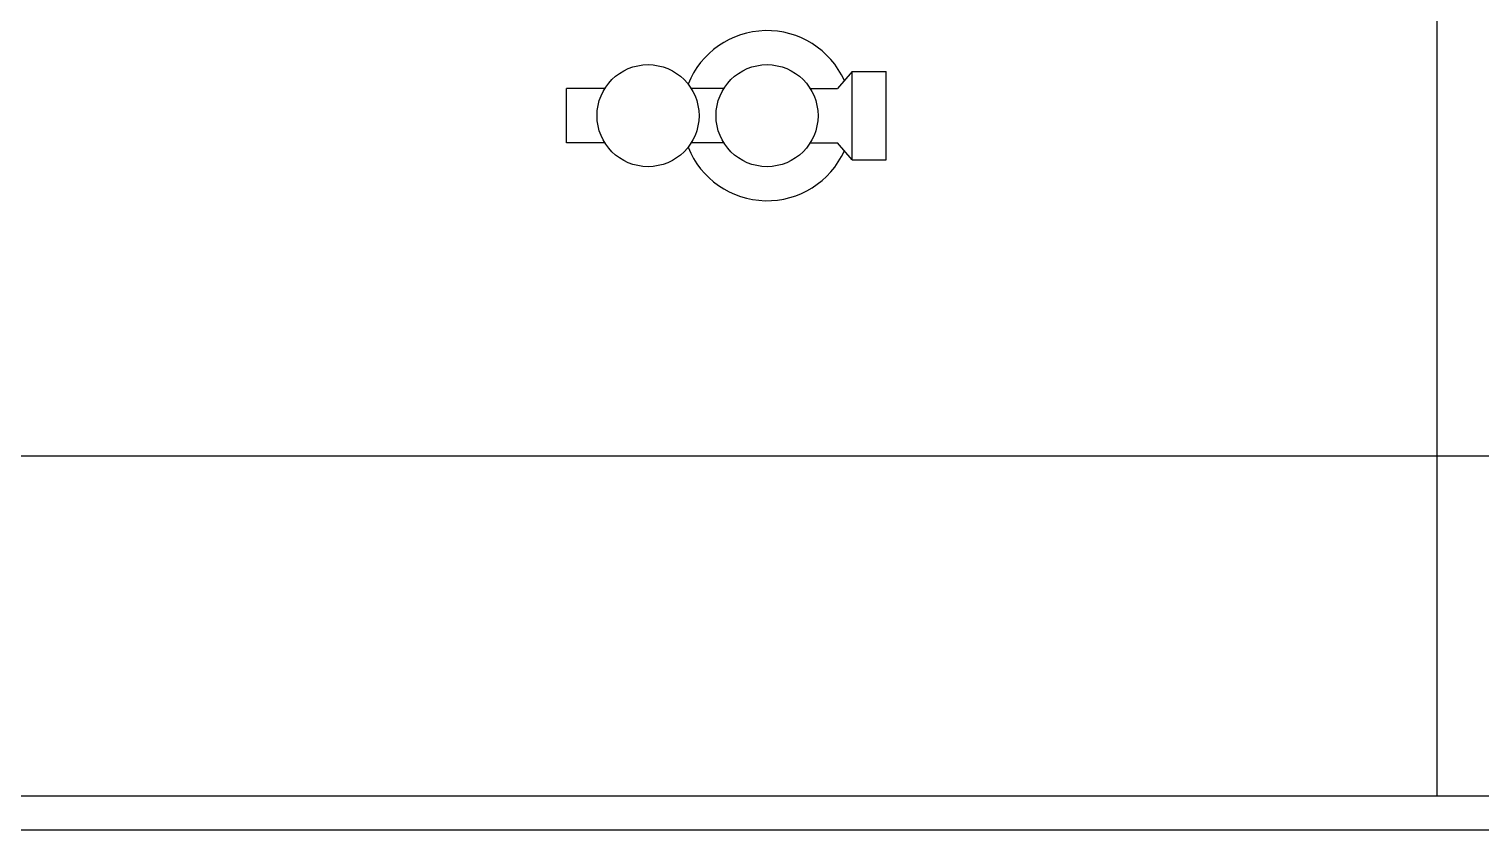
# Model space of a CAD drawing. Header units: millimetres. Extents: x 976 to 9349, y -714 to 2211.
# Drawn here: x 6617.1 to 6659.81, y -689.71 to -666.16 of the extents above; entities that cross this region are included whole.
import ezdxf

# ---------------------------------------------------------------- set-up
doc = ezdxf.new("R2010")
doc.units = ezdxf.units.MM
for name, color, linetype in [('Inst - woda', 220, 'Continuous'), ('Meble', 42, 'Continuous'), ('Meble wnętrze', 52, 'Continuous'), ('Płytki', 254, 'Continuous'), ('Ściany', 7, 'Continuous')]:
    doc.layers.add(name, color=color, linetype=linetype)

# ---------------------------------------------------------------- blocks, each defined once
blk = doc.blocks.new('Z$W@#30836')
blk.add_line((0, 0), (252.2, 0))
blk = doc.blocks.new('Z$W@#22725')
for p, q in [((0, 10), (80, 10)), ((0, 0), (80, 0))]:
    blk.add_line(p, q)
blk = doc.blocks.new('Z$W@#11926')
for p, q in [((1.7, 9.4), (3.3, 9.4)), ((1.7, 8.269), (1.7, 9.4)), ((3.3, 8.269), (3.3, 9.4)), ((1.7, 4.769), (1.7, 5.731)), ((3.3, 4.769), (3.3, 5.731)), ((1.7, 2.231), (1.7, 1.425)), ((3.3, 2.231), (3.3, 1.425)), ((1.2, 1), (1.7, 1.425)), ((3.8, 1), (3.3, 1.425)), ((1.2, 1), (1.2, 0)), ((1.2, 1), (3.8, 1)), ((3.8, 1), (3.8, 0)), ((1.2, 0), (3.8, 0))]:
    blk.add_line(p, q)
for centre in [(2.5, 7), (2.5, 3.5)]:
    blk.add_circle(centre, 1.5)
for start, end in [(111.7868, 245.5224), (294.4776, 68.2132)]:
    blk.add_arc((2.5, 3.5), 2.5, start, end)

msp = doc.modelspace()

# ---------------------------------------------------------------- linework, layer by layer
at = {"layer": 'Meble wnętrze'}
msp.add_line((6658.505, -599.81), (6658.505, -688.71), dxfattribs=at)
at = {"layer": 'Płytki'}
msp.add_line((6530.305, -688.71), (6859.305, -688.71), dxfattribs=at)

# ---------------------------------------------------------------- block references
at = {"layer": 'Inst - woda', "rotation": 90}
msp.add_blockref('Z$W@#11926', (6642.305, -671.21), dxfattribs=at)
at = {"layer": 'Meble'}
msp.add_blockref('Z$W@#22725', (6580.305, -688.71), dxfattribs=at)
at = {"layer": 'Ściany'}
msp.add_blockref('Z$W@#30836', (6530.105, -689.71), dxfattribs=at)

doc.saveas('drawing.dxf')
